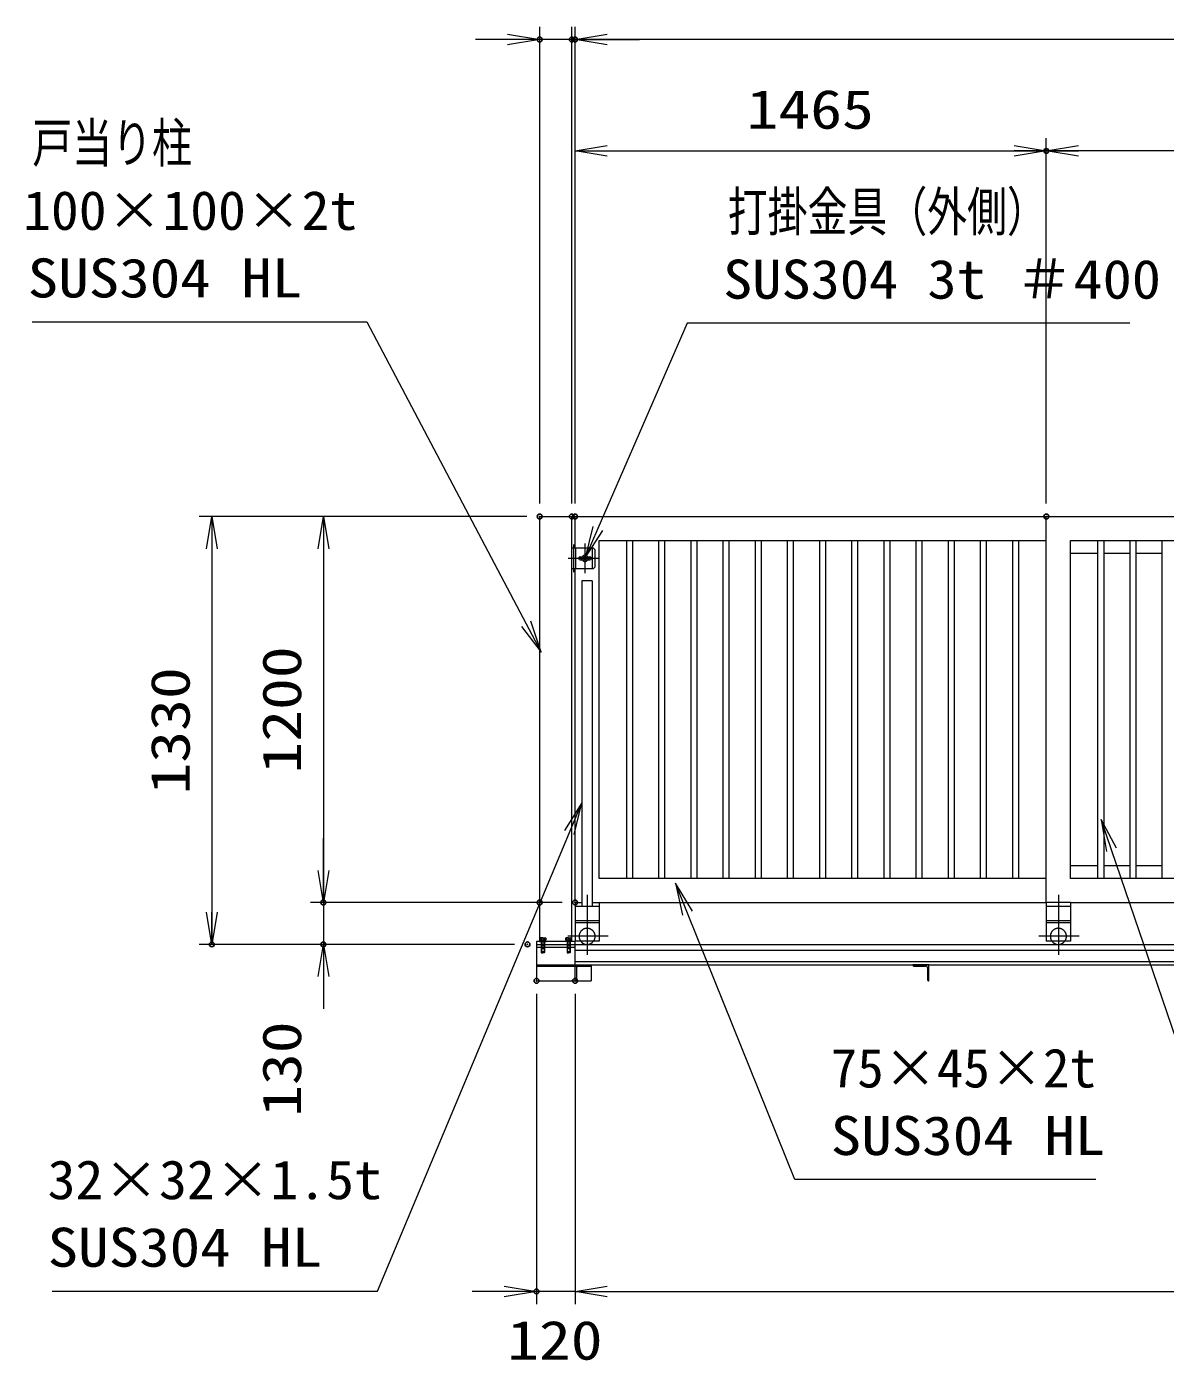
# Model space of a CAD drawing. Units: millimetres at full size. Extents: x -11880 to 11880, y -8400 to 8400.
# Drawn here: x -3110 to 430, y 769 to 4915 of the extents above; entities that cross this region are included whole.
import ezdxf
from ezdxf.enums import TextEntityAlignment as Align

# ---------------------------------------------------------------- set-up
doc = ezdxf.new("R2010")
doc.units = ezdxf.units.MM
doc.header["$LTSCALE"] = 30
doc.header["$PDMODE"] = 32
doc.header["$PDSIZE"] = 15
for name, pattern in [('USER1', [10.7, 5, -2.5, 0.7, -2.5]), ('USER2', [80, 60, -20]), ('USER3', [2.7, 2, -0.7]), ('USER5', [160, 100, -20, 20, -20])]:
    doc.linetypes.add(name, pattern=pattern)
for name, color, linetype, lineweight in [('0-2_外形線', 7, 'Continuous', 18), ('0-3_寸法線', 3, 'Continuous', 18), ('0-4_0', 7, 'Continuous', 18), ('0-6_細線', 4, 'Continuous', 18), ('0-8_軸線', 6, 'USER1', 18), ('0-A_01', 4, 'Continuous', 18), ('0-B_隠れ線', 4, 'USER3', 18), ('0-D_ねじ', 253, 'Continuous', 18)]:
    doc.layers.add(name, color=color, linetype=linetype, lineweight=lineweight)
doc.layers.add('0-5_DEFPOINTS', color=7, linetype='Continuous')
doc.styles.add('ＭＳ ゴシック', font='')
doc.styles.get('ＭＳ ゴシック').set_extended_font_data('MS Gothic')

# ---------------------------------------------------------------- blocks, each defined once
blk = doc.blocks.new('PROFSP00CTPNB6')
at = {"layer": '0-2_外形線'}
for p, q in [((0, 138.6), (-170.6, 138.6)), ((68.2, 150), (68.2, 0)), ((68.2, -150), (68.2, 0)), ((1177.5, 150), (1177.5, 0)), ((1177.5, -150), (1177.5, 0)), ((0, -138.6), (-170.6, -138.6))]:
    blk.add_line(p, q, dxfattribs=at)
for points in [[(-192, 0), (-192, 240), (-170.6, 277.1), (0, 277.1), (0, 0)], [(-192, 0), (-192, -240), (-170.6, -277.1), (0, -277.1), (0, 0)], [(12, 150), (1177.5, 150), (1200, 127.5), (1200, 0)], [(12, -150), (1177.5, -150), (1200, -127.5), (1200, 0)]]:
    blk.add_lwpolyline(points, dxfattribs=at)
for centre, radius, start, end in [((-69.3, 207.8), 122.7, 145.61587, 214.38413), ((266.6, 0), 458.6, 162.41211, 197.58789), ((12, 162), 12, 180, 270), ((-69.3, -207.8), 122.7, 145.61587, 214.38413), ((12, -162), 12, 90, 180)]:
    blk.add_arc(centre, radius, start, end, dxfattribs=at)
at = {"layer": '0-8_軸線'}
blk.add_line((-247.7, 0), (1255.7, 0), dxfattribs=at)
at = {"layer": '0-D_ねじ'}
for p, q in [((68.2, 127.5), (12, 150)), ((68.2, 127.5), (1200, 127.5)), ((68.2, -127.5), (12, -150)), ((68.2, -127.5), (1200, -127.5))]:
    blk.add_line(p, q, dxfattribs=at)
blk = doc.blocks.new('PROFSP00CUXYN6')
at = {"layer": '0-2_外形線'}
for p, q in [((0, 171.8), (0, 0)), ((0, 13.9), (78.6, 27.8)), ((0, -171.8), (0, 0)), ((0, -13.9), (78.6, 0)), ((9.8, 264), (9.8, 15.6)), ((68.8, 264), (68.8, 26)), ((78.6, 171.8), (78.6, 0)), ((78.6, -171.8), (78.6, 0)), ((9.8, -264), (9.8, -12.1)), ((68.8, -264), (68.8, -1.7))]:
    blk.add_line(p, q, dxfattribs=at)
for points in [[(39.3, 264), (9.8, 264), (3.6, 257.8), (0, 171.8)], [(78.6, 171.8), (75, 257.8), (68.8, 264), (39.3, 264)], [(39.3, -264), (9.8, -264), (3.6, -257.8), (0, -171.8)], [(78.6, -171.8), (75, -257.8), (68.8, -264), (39.3, -264)]]:
    blk.add_lwpolyline(points, dxfattribs=at)
blk = doc.blocks.new('PROFSP00CVFYT6')
at = {"layer": '0-2_外形線'}
blk.add_lwpolyline([(0, -315), (60, -315), (60, 315), (0, 315)], close=True, dxfattribs=at)
blk = doc.blocks.new('_OPEN')
at = {"layer": '0-4_0'}
blk.add_line((0, 0), (-30, 0), dxfattribs=at)
blk.add_lwpolyline([(-30, 5), (0, 0), (-30, -5)], dxfattribs=at)
blk = doc.blocks.new('_DOTSMALL')
at = {"layer": '0-4_0'}
blk.add_line((-1.875, 0), (1.875, 0), dxfattribs=at)
blk = doc.blocks.new('S18')
at = {"layer": '0-3_寸法線'}
for points in [[(6787899.5, -25745129.1), (6819097.1, -25745129.1), (6833951.5, -25773284.7), (6835351.4, -25775938.1)], [(6833509.3, -25773518), (6835351.4, -25775938.1), (6834393.7, -25773051.4)]]:
    blk.add_lwpolyline(points, dxfattribs=at)
at = {"layer": '0-3_寸法線', "color": 254, "style": 'ＭＳ ゴシック'}
for s, width, p in [('戸当り柱', 0.75, (6787899.5, -25731338.5)), ('100×100×2t', 1.05, (6787035.5, -25737638.5)), ('SUS304 HL', 1.15, (6787467.5, -25743938.5))]:
    blk.add_text(s, height=3637, dxfattribs=dict(at, width=width)).set_placement(p, align=Align.BOTTOM_LEFT)
blk = doc.blocks.new('S19')
at = {"layer": '0-3_寸法線'}
for points in [[(6890254.6, -25745244.6), (6848977, -25745244.6), (6840644.4, -25764392.9), (6839447.3, -25767143.8)], [(6840185.9, -25764193.4), (6839447.3, -25767143.8), (6841102.9, -25764592.4)]]:
    blk.add_lwpolyline(points, dxfattribs=at)
at = {"layer": '0-3_寸法線', "color": 254, "style": 'ＭＳ ゴシック'}
for s, width, p in [('打掛金具（外側）', 0.75, (6852757, -25737754)), ('SUS304 3t ＃400', 1.1, (6852325, -25744054))]:
    blk.add_text(s, height=3637, dxfattribs=dict(at, width=width)).set_placement(p, align=Align.BOTTOM_LEFT)
blk = doc.blocks.new('S23')
at = {"layer": '0-3_寸法線'}
for points in [[(6789758.2, -25835519.3), (6820091.8, -25835520.1), (6837987.3, -25792750.7), (6839145.2, -25789983.2)], [(6838448.5, -25792943.7), (6839145.2, -25789983.2), (6837526, -25792557.7)]]:
    blk.add_lwpolyline(points, dxfattribs=at)
at = {"layer": '0-3_寸法線', "color": 254, "style": 'ＭＳ ゴシック'}
for s, width, p in [('32×32×1.5t', 1.05, (6789326.4, -25828028.7)), ('SUS304 HL', 1.15, (6789326.2, -25834328.7))]:
    blk.add_text(s, height=3637, rotation=359.998, dxfattribs=dict(at, width=width)).set_placement(p, align=Align.BOTTOM_LEFT)
blk = doc.blocks.new('S24')
at = {"layer": '0-3_寸法線'}
for points in [[(6928114.7, -25824760.4), (6898933.1, -25824760.4), (6888547.1, -25794368.6), (6887577, -25791529.8)], [(6889020.2, -25794206.9), (6887577, -25791529.8), (6888074, -25794530.3)]]:
    blk.add_lwpolyline(points, dxfattribs=at)
at = {"layer": '0-3_寸法線', "color": 254, "style": 'ＭＳ ゴシック'}
for s, width, p in [('19×19×1.5t', 1.05, (6901849.1, -25817269.8)), ('SUS304 HL', 1.15, (6902281.1, -25823569.8))]:
    blk.add_text(s, height=3637, dxfattribs=dict(at, width=width)).set_placement(p, align=Align.BOTTOM_LEFT)
blk = doc.blocks.new('S26')
at = {"layer": '0-3_寸法線'}
for points in [[(6887071.7, -25825101.6), (6859013.3, -25825101.6), (6849007, -25800257.3), (6847886.2, -25797474.5)], [(6849470.8, -25800070.5), (6847886.2, -25797474.5), (6848543.2, -25800444.1)]]:
    blk.add_lwpolyline(points, dxfattribs=at)
at = {"layer": '0-3_寸法線', "color": 254, "style": 'ＭＳ ゴシック'}
blk.add_text('75×45×2t', height=3637, dxfattribs=at).set_placement((6862361.3, -25817611.1), align=Align.BOTTOM_LEFT)
at = {"layer": '0-3_寸法線', "color": 254, "style": 'ＭＳ ゴシック', "width": 1.15}
blk.add_text('SUS304 HL', height=3637, dxfattribs=at).set_placement((6862361.3, -25823911.1), align=Align.BOTTOM_LEFT)

msp = doc.modelspace()

# ---------------------------------------------------------------- linework, layer by layer
at = {"layer": '0-2_外形線'}
for p, q in [((-1415.43, 2071.4), (-1415.43, 3392.4)), ((-1405.43, 3392.4), (59.57, 3392.4)), ((-1405.43, 3294.9), (-1405.43, 3392.4)), ((59.57, 2192.4), (59.57, 3392.4)), ((59.57, 2192.4), (59.57, 3392.4)), ((59.57, 3392.4), (1599.57, 3392.4)), ((-1244.93, 2267.4), (-1244.93, 3317.4)), ((-1225.93, 2267.4), (-1225.93, 3317.4)), ((-1144.93, 2267.4), (-1144.93, 3317.4)), ((-1125.93, 2267.4), (-1125.93, 3317.4)), ((-1044.93, 2267.4), (-1044.93, 3317.4)), ((-1025.93, 2267.4), (-1025.93, 3317.4)), ((-944.93, 2267.4), (-944.93, 3317.4)), ((-925.93, 2267.4), (-925.93, 3317.4)), ((-844.93, 2267.4), (-844.93, 3317.4)), ((-825.93, 2267.4), (-825.93, 3317.4)), ((-744.93, 2267.4), (-744.93, 3317.4)), ((-725.93, 2267.4), (-725.93, 3317.4)), ((-644.93, 2267.4), (-644.93, 3317.4)), ((-625.93, 2267.4), (-625.93, 3317.4)), ((-544.93, 2267.4), (-544.93, 3317.4)), ((-525.93, 2267.4), (-525.93, 3317.4)), ((-444.93, 2267.4), (-444.93, 3317.4)), ((-425.93, 2267.4), (-425.93, 3317.4)), ((-344.93, 2267.4), (-344.93, 3317.4)), ((-325.93, 2267.4), (-325.93, 3317.4)), ((-244.93, 2267.4), (-244.93, 3317.4)), ((-225.93, 2267.4), (-225.93, 3317.4)), ((-144.93, 2267.4), (-144.93, 3317.4)), ((-125.93, 2267.4), (-125.93, 3317.4)), ((-44.93, 2267.4), (-44.93, 3317.4)), ((-25.93, 2267.4), (-25.93, 3317.4)), ((220.07, 2267.4), (220.07, 3317.4)), ((239.07, 2267.4), (239.07, 3317.4)), ((320.07, 2267.4), (320.07, 3317.4)), ((339.07, 2267.4), (339.07, 3317.4)), ((420.07, 2267.4), (420.07, 3317.4)), ((-1415.43, 3294.9), (-1348.7, 3294.9)), ((-1403.43, 3229.9), (-1403.43, 3294.9)), ((-1348.7, 3294.9), (-1343.7, 3289.9)), ((-1343.7, 3289.9), (-1343.7, 3234.9)), ((220.07, 3277.4), (134.57, 3277.4)), ((320.07, 3277.4), (239.07, 3277.4)), ((420.07, 3277.4), (339.07, 3277.4)), ((-1389.43, 3267.4), (-1383.09, 3267.4)), ((-1389.43, 3257.4), (-1383.09, 3257.4)), ((-1365.77, 3267.4), (-1359.43, 3267.4)), ((-1365.77, 3257.4), (-1359.43, 3257.4)), ((-1343.7, 3234.9), (-1348.7, 3229.9)), ((-1348.7, 3229.9), (-1415.43, 3229.9)), ((-1405.43, 2192.4), (-1405.43, 3229.9)), ((-1351.93, 3192.4), (-1383.93, 3192.4)), ((-1383.93, 3192.4), (-1383.93, 2180.4)), ((-1351.93, 3192.4), (-1351.93, 2180.4)), ((134.57, 2307.4), (220.07, 2307.4)), ((239.07, 2307.4), (320.07, 2307.4)), ((339.07, 2307.4), (420.07, 2307.4)), ((-1351.93, 2192.4), (59.57, 2192.4)), ((134.57, 2192.4), (1599.57, 2192.4)), ((-1525.43, 2062.4), (3307.57, 2062.4)), ((-1525.43, 2053.4), (-1405.43, 2053.4)), ((-1405.43, 1998.9), (-1405.43, 2072.4)), ((-1405.43, 2044.9), (3307.57, 2044.9)), ((-1525.43, 1998.9), (3307.57, 1998.9)), ((-1525.43, 1994.9), (-1355.43, 1994.9)), ((-1405.43, 2009.2), (3307.57, 2009.2)), ((-352.43, 1994.9), (-315.93, 1994.9)), ((-1525.43, 1948.9), (-1355.43, 1948.9)), ((-1404.43, 1948.9), (-1405.43, 1948.9)), ((-309.43, 1988.4), (-309.43, 1951.9))]:
    msp.add_line(p, q, dxfattribs=at)
for points in [[(-1515.43, 2071.4), (-1515.43, 3392.4), (-1415.43, 3392.4)], [(59.57, 2267.4), (-1330.43, 2267.4), (-1330.43, 3317.4), (59.57, 3317.4)], [(-1405.43, 1998.9), (-1355.43, 1998.9), (-1355.43, 1948.9)], [(-305.43, 1998.9), (-355.43, 1998.9), (-355.43, 1997.9)], [(-306.43, 1948.9), (-305.43, 1948.9), (-305.43, 1998.9)]]:
    msp.add_lwpolyline(points, dxfattribs=at)
for points in [[(1524.57, 2267.4), (134.57, 2267.4), (134.57, 3317.4), (1524.57, 3317.4)], [(-1388.43, 3263.4), (-1388.43, 3261.4), (-1360.43, 3261.4), (-1360.43, 3263.4)]]:
    msp.add_lwpolyline(points, close=True, dxfattribs=at)
for centre, radius, start, end in [((-1389.43, 3262.4), 5, 90, 270), ((-1374.43, 3262.4), 12.5, 156.42182, 175.41143), ((-1374.43, 3262.4), 12.5, 184.58857, 203.57818), ((-1374.43, 3262.4), 10, 30, 150), ((-1374.43, 3262.4), 10, 210, 330), ((-1374.43, 3262.4), 6, 9.59407, 170.40593), ((-1374.43, 3262.4), 6, 189.59407, 350.40593), ((-1374.43, 3262.4), 12.5, 4.58857, 23.57818), ((-1374.43, 3262.4), 12.5, 336.42182, 355.41143), ((-1359.43, 3262.4), 5, 270, 90), ((-352.43, 1997.9), 3, 180, 270), ((-315.93, 1988.4), 6.5, 0, 90), ((-306.43, 1951.9), 3, 180, 270)]:
    msp.add_arc(centre, radius, start, end, dxfattribs=at)
at = {"layer": '0-3_寸法線'}
for p, q in [((-1515.43, 3432.4), (-1515.43, 4915.03)), ((-1415.43, 3432.4), (-1415.43, 4915.03)), ((-1415.43, 3432.4), (-1415.43, 4915.03)), ((-1405.43, 3432.4), (-1405.43, 4915.03)), ((-1405.43, 3432.4), (-1405.43, 4915.03)), ((-1615.43, 4875.03), (-1715.43, 4875.03)), ((-1415.43, 4875.03), (-1515.43, 4875.03)), ((-1405.43, 4875.03), (-1415.43, 4875.03)), ((1599.57, 4875.03), (-1405.43, 4875.03)), ((-1305.43, 4875.03), (-1205.43, 4875.03)), ((-1405.43, 3432.4), (-1405.43, 4568.73)), ((59.57, 3432.4), (59.57, 4568.73)), ((59.57, 3432.4), (59.57, 4568.73)), ((-1405.43, 4528.73), (59.57, 4528.73)), ((1599.57, 4528.73), (59.57, 4528.73)), ((-1555.43, 3392.4), (-2574.52, 3392.4)), ((-2534.52, 3392.4), (-2534.52, 2062.4)), ((-1555.43, 3392.4), (-2227.91, 3392.4)), ((-2187.91, 3392.4), (-2187.91, 2192.4)), ((-2187.91, 2292.4), (-2187.91, 2392.4)), ((-1555.43, 2192.4), (-2227.91, 2192.4)), ((-1445.43, 2192.4), (-2227.91, 2192.4)), ((-2187.91, 2192.4), (-2187.91, 2062.4)), ((-1593.43, 2062.4), (-2574.52, 2062.4)), ((-1593.43, 2062.4), (-2227.91, 2062.4)), ((-2187.91, 1962.4), (-2187.91, 1862.4)), ((-1525.43, 1908.9), (-1525.43, 943.56)), ((-1405.43, 1908.9), (-1405.43, 943.56)), ((-1405.43, 1908.9), (-1405.43, 943.56)), ((-1625.43, 983.56), (-1725.43, 983.56)), ((-1405.43, 983.56), (-1525.43, 983.56)), ((-1405.43, 983.56), (3319.57, 983.56)), ((-1305.43, 983.56), (-1205.43, 983.56))]:
    msp.add_line(p, q, dxfattribs=at)
at = {"layer": '0-5_DEFPOINTS'}
for p in [(-1515.43, 4875.03), (-1415.43, 4875.03), (-1405.43, 4875.03), (59.57, 4528.73), (-1515.43, 3392.4), (-1515.43, 3392.4), (-1415.43, 3392.4), (-1405.43, 3392.4), (59.57, 3392.4), (-2187.91, 2192.4), (-1515.43, 2192.4), (-1405.43, 2192.4), (-2534.52, 2062.4), (-2187.91, 2062.4), (-1553.43, 2062.4), (-1525.43, 1948.9), (-1405.43, 1948.9), (-1525.43, 983.56)]:
    msp.add_point(p, dxfattribs=at)
at = {"layer": '0-6_細線'}
msp.add_line((-1351.43, 3229.9), (-1351.43, 3294.9), dxfattribs=at)
at = {"layer": '0-8_軸線', "linetype": 'Continuous'}
for p, q in [((-1409.43, 3219.1), (-1409.43, 3305.9)), ((-1374.43, 3216.38), (-1374.43, 3308.24)), ((-1427.2, 3262.4), (-1332.58, 3262.4))]:
    msp.add_line(p, q, dxfattribs=at)
at = {"layer": '0-A_01', "linetype": 'USER5'}
for p, q in [((-1367.93, 2216.72), (-1367.93, 2029.61)), ((97.07, 2216.72), (97.07, 2029.61)), ((-1302.83, 2087.4), (-1428.16, 2087.4)), ((162.17, 2087.4), (36.84, 2087.4))]:
    msp.add_line(p, q, dxfattribs=at)
at = {"layer": '0-A_01', "color": 7}
for p, q in [((-1405.43, 2192.4), (-1405.43, 2072.4)), ((-1405.43, 2192.4), (-1383.93, 2192.4)), ((-1330.43, 2180.4), (-1405.43, 2180.4)), ((-1330.43, 2192.4), (-1330.43, 2072.4)), ((59.57, 2192.4), (59.57, 2072.4)), ((134.57, 2192.4), (59.57, 2192.4)), ((134.57, 2180.4), (59.57, 2180.4)), ((134.57, 2192.4), (134.57, 2072.4)), ((-1330.43, 2135.4), (-1405.43, 2135.4)), ((134.57, 2135.4), (59.57, 2135.4)), ((-1330.43, 2072.4), (-1405.43, 2072.4)), ((134.57, 2072.4), (59.57, 2072.4))]:
    msp.add_line(p, q, dxfattribs=at)
at = {"layer": '0-A_01', "linetype": 'USER2'}
for p, q in [((-1330.43, 2129.4), (-1405.43, 2129.4)), ((134.57, 2129.4), (59.57, 2129.4))]:
    msp.add_line(p, q, dxfattribs=at)
at = {"layer": '0-A_01', "color": 7}
msp.add_lwpolyline([(-1405.43, 2071.4), (-1525.43, 2071.4), (-1525.43, 1948.9)], dxfattribs=at)
at = {"layer": '0-A_01', "linetype": 'USER2'}
for centre in [(-1367.93, 2087.4), (97.07, 2087.4)]:
    msp.add_arc(centre, 25, 323.1301, 216.8699, dxfattribs=at)
at = {"layer": '0-A_01', "color": 7}
for centre in [(-1367.93, 2087.4), (97.07, 2087.4)]:
    msp.add_arc(centre, 25, 216.8699, 323.1301, dxfattribs=at)
at = {"layer": '0-B_隠れ線'}
for p, q in [((-1405.43, 1948.9), (-1405.43, 1998.9)), ((-1401.43, 1988.4), (-1401.43, 1951.9))]:
    msp.add_line(p, q, dxfattribs=at)
for centre, radius, start, end in [((-1394.93, 1988.4), 6.5, 90, 180), ((-1358.43, 1997.9), 3, 270, 0), ((-1404.43, 1951.9), 3, 270, 0)]:
    msp.add_arc(centre, radius, start, end, dxfattribs=at)

# ---------------------------------------------------------------- block references
at = {"layer": '0-3_寸法線'}
for name, p, xscale, yscale in [('_OPEN', (-1515.43, 4875.03), 3.333333, 3.333333), ('_DOTSMALL', (-1415.43, 4875.03), 3.333333, 3.333333), ('S18', (-229356.01, 862168.19), 0.03333333, 0.03333333), ('_OPEN', (59.57, 4528.73), 3.333333, 3.333333), ('S19', (-229356.01, 862168.19), 0.03333333, 0.03333333), ('S23', (-229356.01, 862168.19), 0.03333333, 0.03333333), ('S24', (-229356.01, 862168.19), 0.03333333, 0.03333333), ('S26', (-229356.01, 862168.19), 0.03333333, 0.03333333), ('_OPEN', (-1525.43, 983.56), 3.333333, 3.333333)]:
    msp.add_blockref(name, p, dxfattribs=dict(at, xscale=xscale, yscale=yscale))
at = {"layer": '0-3_寸法線', "xscale": 3.333333, "yscale": 3.333333}
for name, p, rotation in [('_DOTSMALL', (-1415.43, 4875.03), 180), ('_OPEN', (-1405.43, 4875.03), 180), ('_OPEN', (-1405.43, 4875.03), 180), ('_OPEN', (-1405.43, 4528.73), 180), ('_OPEN', (59.57, 4528.73), 180), ('_OPEN', (-2534.52, 3392.4), 90), ('_OPEN', (-2187.91, 3392.4), 90), ('_OPEN', (-2187.91, 2192.4), 270), ('_OPEN', (-2187.91, 2192.4), 270), ('_OPEN', (-2534.52, 2062.4), 270), ('_OPEN', (-2187.91, 2062.4), 90), ('_OPEN', (-1405.43, 983.56), 180), ('_OPEN', (-1405.43, 983.56), 180)]:
    msp.add_blockref(name, p, dxfattribs=dict(at, rotation=rotation))
at = {"layer": '0-4_0', "xscale": 0.03333333, "yscale": 0.03333333, "rotation": 270}
for name, p in [('PROFSP00CVFYT6', (-1505.43, 2073.4)), ('PROFSP00CTPNB6', (-1505.43, 2076.02)), ('PROFSP00CUXYN6', (-1505.43, 2076.02)), ('PROFSP00CTPNB6', (-1425.43, 2076.02))]:
    msp.add_blockref(name, p, dxfattribs=at)

# ---------------------------------------------------------------- texts
at = {"layer": '0-3_寸法線', "color": 254, "style": 'ＭＳ ゴシック', "width": 1.2}
for s, p in [('1465', (-872.13, 4561.41)), ('120', (-1616.63, 735.05))]:
    msp.add_text(s, height=121.2, dxfattribs=at).set_placement(p, align=Align.BOTTOM_LEFT)
for s, p in [('1200', (-2220.6, 2593.2)), ('1330', (-2567.21, 2528.2)), ('130', (-2220.6, 1526.19))]:
    msp.add_text(s, height=121.2, rotation=90, dxfattribs=at).set_placement(p, align=Align.BOTTOM_LEFT)

doc.saveas('drawing.dxf')
